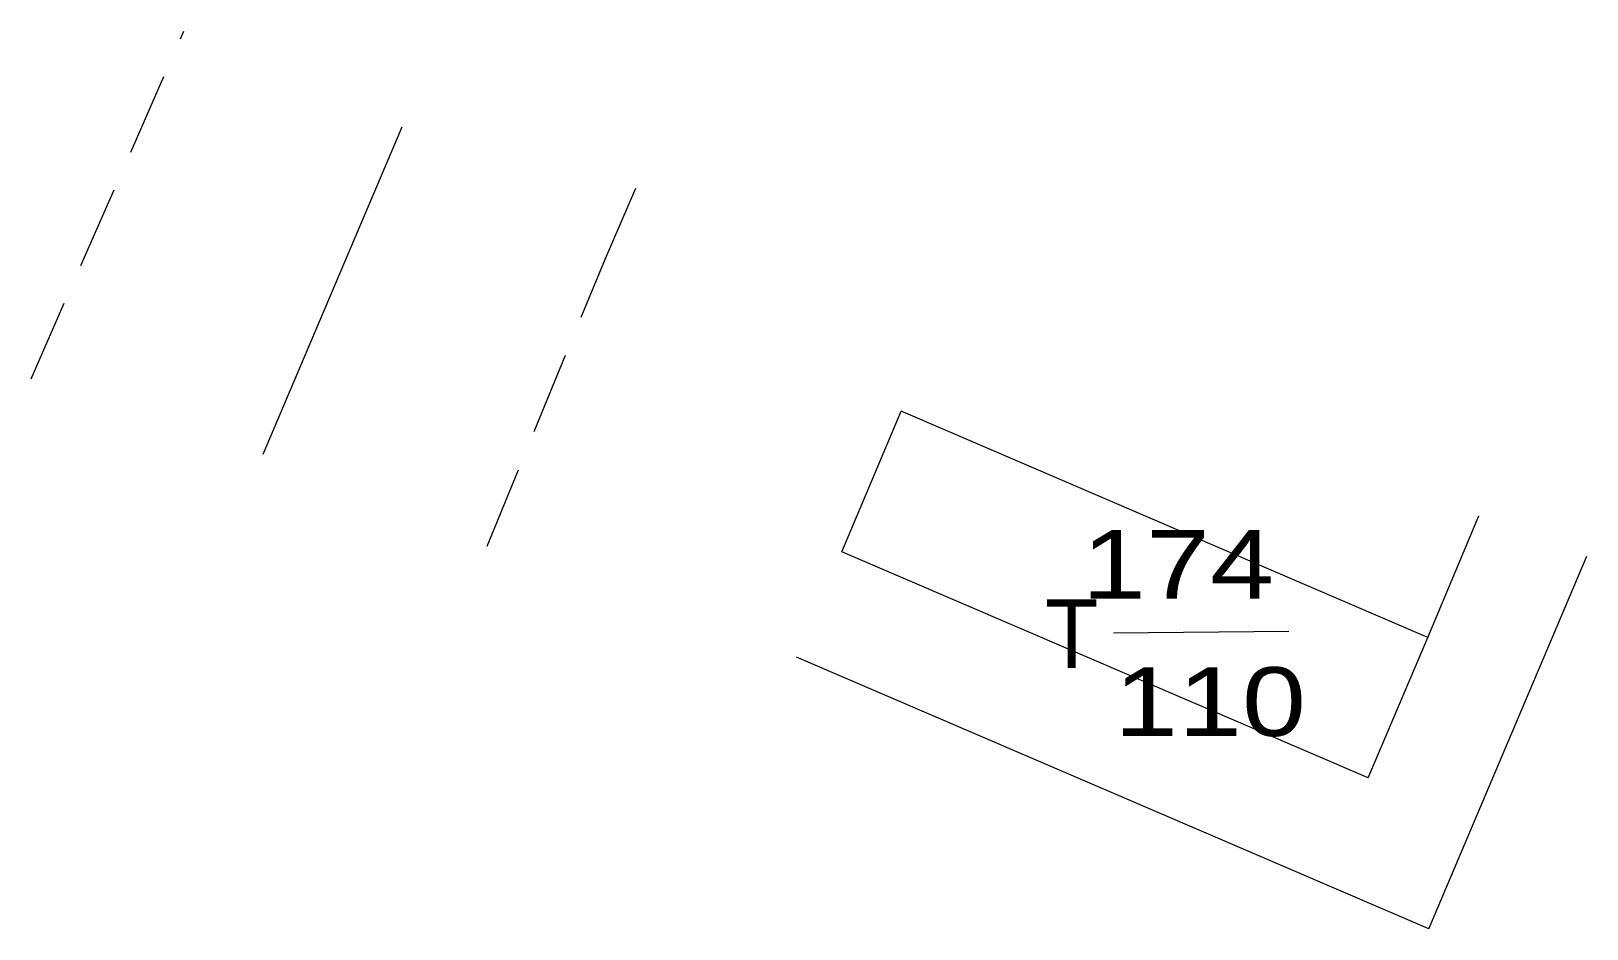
# Model space of a CAD drawing. Header units: metres. Extents: x 552168.8 to 552209.6, y 1839729.7 to 1839753.2.
import ezdxf

# ---------------------------------------------------------------- set-up
doc = ezdxf.new("R2010")
doc.units = ezdxf.units.M
doc.header["$LTSCALE"] = 0.72
doc.linetypes.add('MEDIUM_DASHED', pattern=[4.5, 3, -1.5])
for name, color, linetype, lineweight in [('12', 7, 'MEDIUM_DASHED', 13), ('13', 7, 'Continuous', 13), ('22', 7, 'Continuous', 13), ('42', 7, 'Continuous', 13)]:
    doc.layers.add(name, color=color, linetype=linetype, lineweight=lineweight)

msp = doc.modelspace()

# ---------------------------------------------------------------- linework, layer by layer
at = {"layer": '12'}
msp.add_line((552168.84, 1839744.14), (552172.84, 1839753.24), dxfattribs=at)
msp.add_lwpolyline([(552180.77, 1839739.76), (552183.87, 1839747.29), (552184.66, 1839749.13)], dxfattribs=at)
at = {"layer": '13'}
msp.add_line((552197.16, 1839737.49), (552201.75, 1839737.53), dxfattribs=at)
at = {"layer": '22'}
for p, q in [((552205.39, 1839737.37), (552191.61, 1839743.29)), ((552205.39, 1839737.37), (552206.72, 1839740.55)), ((552203.83, 1839733.69), (552190.05, 1839739.61)), ((552205.41, 1839729.74), (552188.87, 1839736.85))]:
    msp.add_line(p, q, dxfattribs=at)
at = {"layer": '42'}
for p, q in [((552174.91, 1839742.17), (552178.55, 1839750.73)), ((552190.05, 1839739.61), (552191.61, 1839743.29)), ((552205.41, 1839729.74), (552209.55, 1839739.5)), ((552203.83, 1839733.69), (552205.39, 1839737.37))]:
    msp.add_line(p, q, dxfattribs=at)

# ---------------------------------------------------------------- texts
at = {"layer": '13'}
for s, width, p in [('174', 1.25, (552196.34, 1839738.38)), ('T', 0.95, (552195.37, 1839736.57)), ('110', 1.25, (552197.18, 1839734.79))]:
    msp.add_text(s, height=1.8, dxfattribs=dict(at, width=width)).set_placement(p)

doc.saveas('drawing.dxf')
